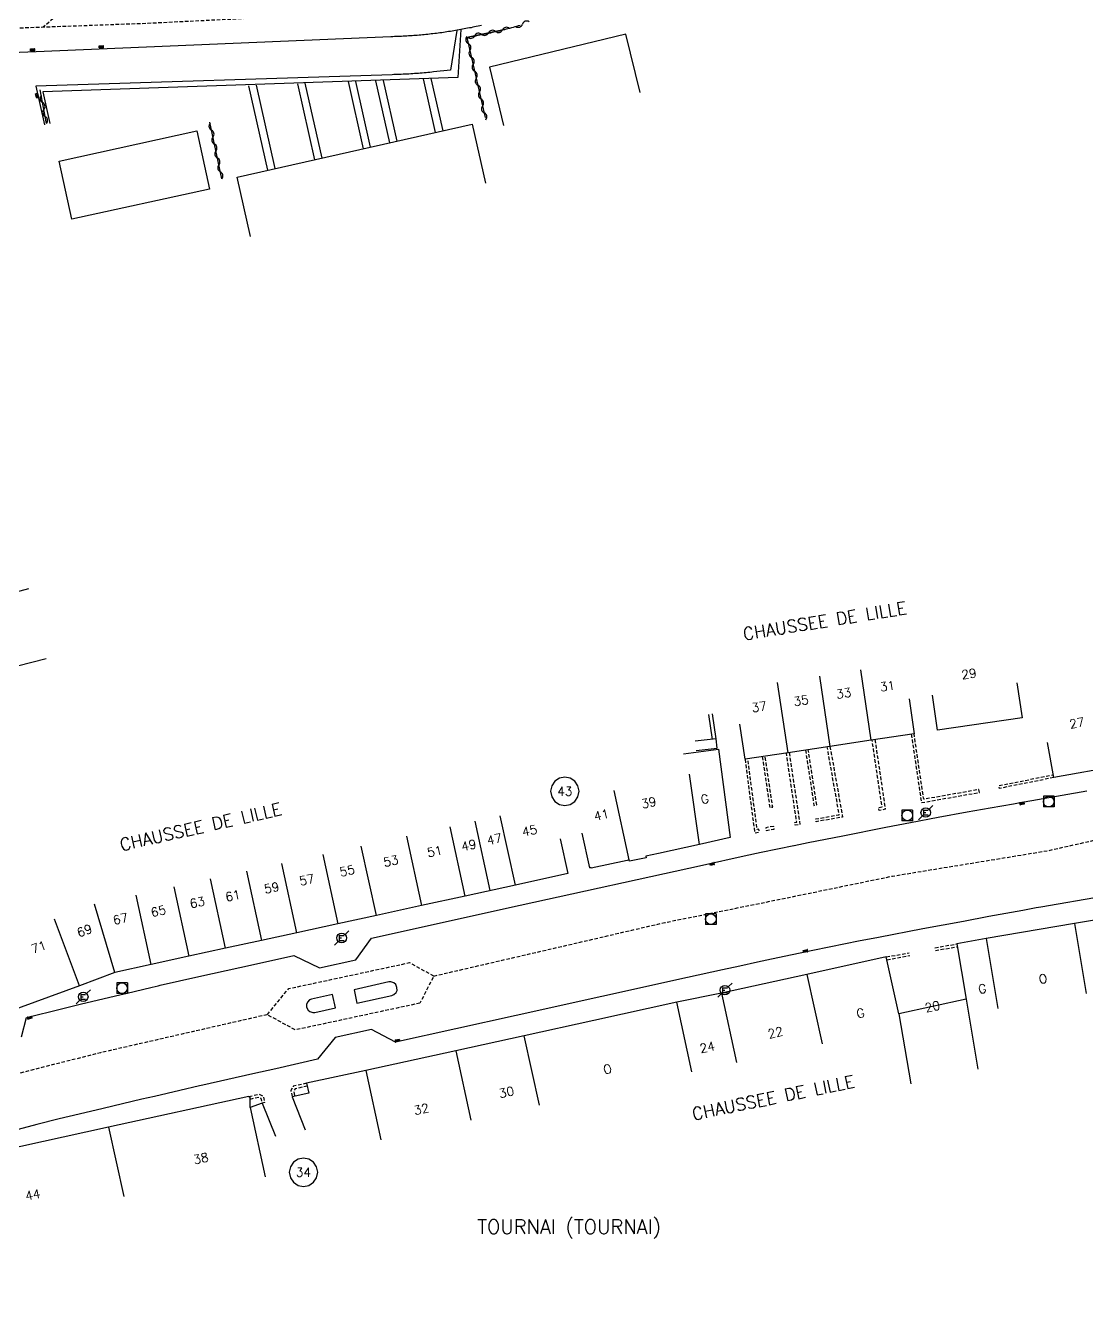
# Model space of a CAD drawing. Header units: millimetres. Extents: x 79000 to 80002, y 144000 to 145000.
# Drawn here: x 79449.1 to 79598.5, y 144226.5 to 144406.6 of the extents above; entities that cross this region are included whole.
import ezdxf
from ezdxf.enums import TextEntityAlignment as Align

# ---------------------------------------------------------------- set-up
doc = ezdxf.new("R2010")
doc.units = ezdxf.units.MM
doc.linetypes.add('DASHED', pattern=[0.75, 0.5, -0.25])
doc.layers.get('0').update_dxf_attribs({"linetype": 'CONTINUOUS'})
for name, color, linetype in [('W0001', 6, 'DASHED'), ('W0008', 7, 'CONTINUOUS'), ('W0017', 7, 'CONTINUOUS'), ('W0100', 7, 'CONTINUOUS'), ('W0112', 1, 'DASHED'), ('W0310', 3, 'CONTINUOUS'), ('W0322', 7, 'CONTINUOUS'), ('W0400', 7, 'CONTINUOUS'), ('W0420', 7, 'CONTINUOUS'), ('W0471', 7, 'CONTINUOUS'), ('W0980', 7, 'CONTINUOUS'), ('W0989', 7, 'CONTINUOUS'), ('W0991', 7, 'CONTINUOUS'), ('W1102', 7, 'CONTINUOUS')]:
    doc.layers.add(name, color=color, linetype=linetype)
doc.styles.get("Standard").update_dxf_attribs({"font": 'romans.shx', "width": 0.85})

# ---------------------------------------------------------------- blocks, each defined once
blk = doc.blocks.new('T420')
for p, q in [((0.75, 0.75), (-0.75, 0.75)), ((-0.75, 0.75), (-0.75, -0.75)), ((0.75, 0.75), (0.75, -0.75)), ((0.75, -0.75), (-0.75, -0.75))]:
    blk.add_line(p, q)
blk.add_ellipse((0, 0), major_axis=(-0.53, 0.53), ratio=1, start_param=3.926991, end_param=10.210176)
blk = doc.blocks.new('T471')
for p, q in [((-0.333334, 0.333334), (-0.333334, -0.333334)), ((-0.333334, 0.333334), (0.333334, 0.333334)), ((-0.333334, 0), (0, 0)), ((0.500001, 0.500001), (1.000002, 1.000002)), ((-0.500001, -0.500001), (-1.000002, -1.000002)), ((-0.333334, -0.333334), (0.333334, -0.333334))]:
    blk.add_line(p, q)
blk.add_ellipse((0, 0), major_axis=(0.471405, 0.471405), ratio=1, start_param=5.4977871438, end_param=11.780972451)
blk = doc.blocks.new('T400')
for p, q in [((-0.15, 0.3), (0.15, 0.3)), ((-0.15, -0.25), (-0.15, 0.3)), ((-0.15, 0.15), (0.15, 0.15)), ((-0.15, 0), (0.15, 0)), ((0.15, 0.3), (0.15, -0.25)), ((-0.15, -0.15), (0.15, -0.15)), ((-0.15, -0.25), (-0.15, -0.3)), ((-0.15, -0.3), (0.15, -0.3)), ((0.15, -0.3), (0.15, -0.25))]:
    blk.add_line(p, q)
blk = doc.blocks.new('t310o')
at = {"color": 0, "linetype": 'Continuous'}
for centre, start, end in [((-0.5, 0.38), 216.8699, 323.1304), ((0.5, -0.37), 36.8699, 143.1303)]:
    blk.add_arc(centre, 0.625, start, end, dxfattribs=at)

msp = doc.modelspace()

# ---------------------------------------------------------------- linework, layer by layer
at = {"layer": 'W0001', "flags": 128}
for points in [[(79487.73, 144672.3), (79488.18, 144668.14), (79489.57, 144661.9), (79491.22, 144656.95), (79494.01, 144650.46), (79497.17, 144643.68), (79514.29, 144607.08), (79522.29, 144589.86), (79538.58, 144554.87), (79548.62, 144532.86), (79552.5, 144523.52), (79556.65, 144511.58), (79560.17, 144498.38), (79561.83, 144488.16), (79562.66, 144478.72), (79562.75, 144470.06), (79562.09, 144463.11), (79560.52, 144456.07), (79558.71, 144450.34), (79555.05, 144442.67), (79551.39, 144436.85), (79546.26, 144430.27), (79541.64, 144425.48), (79535.15, 144420.15), (79531.51, 144417.75), (79526.07, 144414.74), (79520.9, 144412.47), (79515.11, 144410.68), (79506.39, 144409.02), (79497.25, 144408.43), (79466.29, 144406.89), (79415.07, 144405.02), (79390.29, 144404), (79341.39, 144401.97), (79331.74, 144403.07)], [(79483.11, 144267.3), (79459.63, 144261.94), (79437.07, 144256.24), (79426.35, 144253.38), (79413.65, 144250), (79398.32, 144244.22), (79388.73, 144238.91), (79378.91, 144235.12), (79377, 144248.37), (79376.16, 144257.95), (79373.8, 144302.04), (79373.57, 144305.03), (79374.06, 144308), (79374.89, 144310.13), (79376.42, 144312.09), (79378.87, 144313.59), (79382.1, 144314.65), (79386.59, 144315.66), (79421.99, 144324.44)], [(79506.57, 144272.74), (79539.13, 144280.28), (79553.26, 144283.13), (79571.21, 144286.82), (79593.09, 144290.4), (79609.62, 144294.1), (79621.77, 144296.05), (79635.31, 144297.79)]]:
    msp.add_lwpolyline(points, dxfattribs=at)
msp.add_lwpolyline([(79510.68, 144514.55), (79502.38, 144489.4), (79501.82, 144487.71), (79501.58, 144487.07), (79501.4, 144486.72), (79501.19, 144486.38), (79500.96, 144486.05), (79500.71, 144485.73), (79500.43, 144485.42), (79500.14, 144485.14), (79499.85, 144484.89), (79499.57, 144484.68), (79499.29, 144484.49), (79499.03, 144484.32), (79498.79, 144484.17), (79498.56, 144484.03, -0.000014), (79498.56, 144484.03), (79498.36, 144483.9), (79498.17, 144483.79), (79498.01, 144483.68), (79497.84, 144483.56), (79497.62, 144483.41), (79497.38, 144483.25), (79497.15, 144483.09), (79496.92, 144482.95), (79496.71, 144482.82, -0.000011), (79496.71, 144482.82), (79496.5, 144482.69), (79496.31, 144482.57), (79496.13, 144482.45), (79495.96, 144482.34), (79495.8, 144482.23), (79495.66, 144482.12), (79495.53, 144482.02), (79495.42, 144481.92), (79495.31, 144481.82), (79495.22, 144481.72), (79495.11, 144481.6), (79495.01, 144481.47), (79494.92, 144481.34), (79494.83, 144481.21), (79494.75, 144481.07), (79494.67, 144480.93), (79494.6, 144480.79), (79494.53, 144480.65), (79494.47, 144480.5), (79494.41, 144480.32), (79490.79, 144469.19), (79490.7, 144468.94), (79490.65, 144468.78), (79490.6, 144468.62), (79490.56, 144468.46), (79490.53, 144468.31), (79490.5, 144468.15), (79490.48, 144467.99), (79490.46, 144467.83), (79490.45, 144467.67), (79490.45, 144467.5), (79490.45, 144467.34), (79490.45, 144467.17), (79490.47, 144467), (79490.49, 144466.86), (79490.5, 144466.75), (79490.53, 144466.65), (79490.57, 144466.53), (79490.62, 144466.39), (79490.69, 144466.23), (79490.77, 144466.05), (79490.87, 144465.85), (79490.99, 144465.63), (79491.11, 144465.39), (79491.24, 144465.12), (79491.38, 144464.82), (79491.49, 144464.55), (79491.57, 144464.35), (79491.65, 144464.18), (79491.75, 144463.97), (79491.86, 144463.73), (79491.98, 144463.46), (79492.11, 144463.15), (79492.23, 144462.8), (79492.33, 144462.41), (79492.41, 144462.01), (79492.45, 144461.63), (79492.48, 144461.28), (79492.5, 144460.93), (79492.5, 144460.57), (79492.49, 144460.22), (79492.32, 144458.95), (79491.46, 144456.24), (79483.83, 144433.25), (79483.04, 144431.07), (79481.44, 144427.57), (79479.36, 144425.22), (79477.31, 144423.05), (79473.46, 144420.51), (79462.85, 144415.05), (79459.68, 144413.38), (79451.57, 144406.35)], format="xyb", dxfattribs=at)
msp.add_lwpolyline([(79504.63, 144268.92), (79487.07, 144265.15), (79483.11, 144267.3), (79486.14, 144270.97), (79503.18, 144274.63), (79506.57, 144272.74)], close=True, dxfattribs=at)
at = {"layer": 'W0008'}
msp.add_line((79510.37, 144406.03), (79509.95, 144399.26), dxfattribs=at)
at = {"layer": 'W0008', "flags": 128}
for points in [[(79513.3, 144406.6), (79513.06, 144406.55), (79512.82, 144406.5), (79512.57, 144406.45), (79512.33, 144406.4), (79512.09, 144406.35), (79511.84, 144406.3), (79511.6, 144406.26), (79511.35, 144406.21), (79511.11, 144406.16), (79510.86, 144406.12), (79510.62, 144406.07), (79510.37, 144406.03), (79510.13, 144405.98), (79509.89, 144405.94), (79509.64, 144405.9), (79509.4, 144405.86), (79509.15, 144405.81), (79508.91, 144405.78), (79508.67, 144405.74), (79508.42, 144405.7), (79508.18, 144405.66), (79507.93, 144405.63), (79507.69, 144405.59), (79507.44, 144405.56), (79507.2, 144405.53), (79506.95, 144405.5), (79506.71, 144405.47), (79506.46, 144405.44), (79506.22, 144405.41), (79505.97, 144405.38), (79505.73, 144405.35), (79505.48, 144405.33), (79505.23, 144405.3), (79504.99, 144405.28), (79504.74, 144405.26), (79504.5, 144405.24), (79504.25, 144405.22), (79504, 144405.2), (79503.76, 144405.18), (79503.51, 144405.16), (79503.26, 144405.14), (79503.02, 144405.13), (79502.77, 144405.11), (79502.52, 144405.1), (79502.28, 144405.09), (79502.03, 144405.08), (79501.78, 144405.07), (79501.54, 144405.06), (79501.29, 144405.05), (79501.04, 144405.04), (79500.79, 144405.03), (79500.55, 144405.03), (79450.56, 144402.91), (79414.37, 144401.42)], [(79518.73, 144406.61), (79518.48, 144406.54), (79518.24, 144406.47), (79518, 144406.4), (79517.75, 144406.33), (79517.51, 144406.26), (79517.26, 144406.2), (79517.01, 144406.13), (79516.77, 144406.07), (79516.52, 144406.01), (79516.28, 144405.95), (79516.03, 144405.89), (79515.79, 144405.83), (79515.54, 144405.77), (79515.29, 144405.71), (79515.05, 144405.65), (79514.8, 144405.6), (79514.55, 144405.54), (79514.31, 144405.49), (79514.06, 144405.44), (79513.81, 144405.38), (79513.57, 144405.33), (79513.32, 144405.28), (79513.07, 144405.23), (79512.83, 144405.18), (79512.58, 144405.13), (79512.33, 144405.08), (79512.09, 144405.04), (79511.84, 144404.99), (79511.59, 144404.94), (79511.35, 144404.89), (79511.25, 144404.88)], [(79509.81, 144405.91), (79508.94, 144400.33), (79506.56, 144400.06), (79506.29, 144400.04), (79506.02, 144400.01), (79505.75, 144399.98), (79505.49, 144399.96), (79505.22, 144399.93), (79504.95, 144399.91), (79504.68, 144399.89), (79504.42, 144399.86), (79504.15, 144399.84), (79503.88, 144399.83), (79503.61, 144399.81), (79503.34, 144399.79), (79503.08, 144399.77), (79502.81, 144399.76), (79502.54, 144399.75), (79502.27, 144399.73), (79502, 144399.72), (79501.73, 144399.71), (79501.46, 144399.7), (79501.2, 144399.69), (79500.93, 144399.69), (79500.72, 144399.68), (79450.52, 144398.04), (79451.72, 144392.64)], [(79509.95, 144399.26), (79451.52, 144397.26), (79452.51, 144392.82)], [(79448.52, 144264.2), (79449.2, 144266.92), (79454.11, 144268.13), (79456.78, 144268.77), (79462.54, 144270.14), (79463.19, 144270.29), (79466.91, 144271.18), (79467.73, 144271.38), (79468.04, 144271.45), (79473.48, 144272.66), (79479.24, 144273.95), (79482.01, 144274.57), (79486.86, 144275.65), (79490.47, 144273.88), (79495.6, 144275.02), (79497.78, 144278.08), (79518.75, 144282.71), (79544.42, 144288.37), (79550.29, 144289.67), (79552.68, 144290.17), (79557.28, 144291.13), (79557.33, 144291.14), (79559.3, 144291.53), (79564.21, 144292.5), (79570.25, 144293.69), (79573.72, 144294.36), (79577.64, 144295.11), (79581.73, 144295.85), (79584.95, 144296.42), (79588.25, 144297.01), (79588.97, 144297.14), (79598.59, 144298.82)], [(79600.78, 144283.96), (79592.1, 144282.45), (79591.42, 144282.33), (79589.54, 144281.98), (79584.78, 144281.11), (79581.2, 144280.44), (79575.49, 144279.37), (79569.23, 144278.19), (79566.39, 144277.63), (79564.58, 144277.27), (79559.99, 144276.33), (79554.13, 144275.11), (79552.19, 144274.69), (79549.7, 144274.14), (79547.24, 144273.6), (79542.32, 144272.53), (79518.19, 144267.17), (79501.18, 144263.43), (79497.78, 144265.23), (79492.68, 144264.1), (79490.2, 144261.03), (79484.32, 144259.69), (79481.07, 144258.95), (79474.05, 144257.37), (79473.59, 144257.27), (79470.79, 144256.62), (79467.24, 144255.79), (79465.46, 144255.38), (79460, 144254.09), (79456.63, 144253.29), (79453.79, 144252.62), (79450.65, 144251.84), (79446.6, 144250.76)]]:
    msp.add_lwpolyline(points, dxfattribs=at)
for points in [[(79495.76, 144268.94), (79500.66, 144270.01), (79500.94, 144270.13), (79501.27, 144270.43), (79501.4, 144270.72), (79501.39, 144271.15), (79501.22, 144271.55), (79500.97, 144271.77), (79500.54, 144271.92), (79500.25, 144271.92), (79495.35, 144270.82)], [(79492.32, 144270.14), (79489.33, 144269.49), (79489.07, 144269.37), (79488.77, 144269.04), (79488.65, 144268.74), (79488.67, 144268.34), (79488.86, 144267.94), (79489.12, 144267.73), (79489.53, 144267.61), (79489.81, 144267.62), (79492.71, 144268.28)]]:
    msp.add_lwpolyline(points, close=True, dxfattribs=at)
at = {"layer": 'W0017'}
for p, q in [((79505.08, 144399.11), (79506.78, 144391.53)), ((79506.18, 144399.14), (79507.84, 144391.76)), ((79480.49, 144398.13), (79483.16, 144386.22)), ((79481.57, 144398.18), (79484.2, 144386.46)), ((79487.38, 144398.4), (79489.78, 144387.71)), ((79488.43, 144398.47), (79490.8, 144387.94)), ((79494.5, 144398.7), (79496.62, 144389.25)), ((79495.54, 144398.73), (79497.62, 144389.47)), ((79498.38, 144398.82), (79500.34, 144390.08)), ((79499.43, 144398.88), (79501.36, 144390.31))]:
    msp.add_line(p, q, dxfattribs=at)
at = {"layer": 'W0100', "flags": 128}
for points in [[(79535.64, 144397.15), (79533.64, 144405.38), (79514.43, 144400.72), (79516.41, 144392.54)], [(79480.77, 144376.88), (79478.88, 144385.26), (79512, 144392.7), (79513.86, 144384.39)], [(79588.73, 144314.05), (79589.45, 144309.1), (79577.56, 144307.37), (79576.84, 144312.32)], [(79631.26, 144312.55), (79632.15, 144307.63), (79615.83, 144304.69), (79615.84, 144304.6), (79611.87, 144303.88), (79602.9, 144302.29), (79593.91, 144300.69), (79593.04, 144305.61)], [(79573.53, 144311.8), (79574.26, 144306.85), (79568.2, 144305.96), (79562.39, 144305.09), (79556.5, 144304.18), (79550.42, 144303.27), (79549.68, 144308.22)], [(79543.52, 144304.49), (79546.5, 144304.82), (79546.36, 144306.15), (79543.38, 144305.82)], [(79541.75, 144304.03), (79546.71, 144304.68), (79548.34, 144292.27), (79544.03, 144291.25), (79538.22, 144290.01), (79536.44, 144289.63), (79536.48, 144289.41), (79534.14, 144288.91), (79534.1, 144289.09), (79533.84, 144289.03), (79528.73, 144287.92), (79528.7, 144288.02), (79528.54, 144287.99), (79528.7, 144288.02)], [(79528.54, 144287.99), (79527.48, 144292.87)], [(79524.39, 144292.05), (79525.46, 144287.17), (79518.07, 144285.54), (79511.01, 144284), (79504.85, 144282.67), (79498.51, 144281.28), (79493.07, 144280.1), (79487.29, 144278.83), (79482.31, 144277.76), (79477.22, 144276.66), (79472.08, 144275.54), (79466.77, 144274.38), (79461.65, 144273.26), (79456.66, 144271.36), (79444.04, 144266.74), (79442.91, 144271.11), (79442.59, 144271.03), (79441.63, 144275.56), (79441.47, 144275.52), (79440.22, 144280.53), (79445.07, 144281.74)], [(79604.18, 144281.36), (79596.83, 144280.12), (79584.38, 144278.01), (79580.28, 144277.26), (79581.56, 144269.47), (79581.56, 144269.47), (79572.09, 144267.41), (79570.33, 144275.43), (79559.13, 144272.98), (79547.12, 144270.35), (79540.82, 144269.05), (79529.13, 144266.48), (79519.33, 144264.34), (79509.67, 144262.21), (79497, 144259.44), (79488.67, 144257.64), (79488.67, 144257.64), (79488.97, 144256.25), (79486.61, 144255.74), (79488.47, 144251.09)], [(79482.73, 144254.94), (79482.42, 144254.84), (79480.69, 144254.22), (79480.69, 144255.67), (79480.55, 144255.69), (79480.52, 144255.79), (79460.75, 144251.46), (79436, 144246.01), (79424.12, 144241.71), (79418.75, 144239.78), (79412.98, 144237.69), (79407.46, 144235.68), (79401.67, 144233.56), (79397.48, 144232.03), (79387.1, 144228.34), (79381.89, 144226.49)], [(79482.42, 144254.84), (79484.29, 144250.19)]]:
    msp.add_lwpolyline(points, dxfattribs=at)
msp.add_lwpolyline([(79455.6, 144379.35), (79453.82, 144387.52), (79473.21, 144391.76), (79474.99, 144383.56), (79455.6, 144379.35)], close=True, dxfattribs=at)
at = {"layer": 'W0112', "flags": 128}
for points in [[(79568.72, 144306.03), (79570.18, 144296.22), (79570.18, 144296.22), (79569.31, 144296.07), (79569.24, 144296.47), (79569.72, 144296.55), (79568.33, 144305.97)], [(79573.84, 144306.79), (79575.27, 144297.16), (79583.45, 144298.6), (79583.38, 144299), (79575.6, 144297.63), (79574.24, 144306.85)], [(79552.85, 144303.64), (79553.92, 144296.47), (79554.32, 144296.53), (79553.25, 144303.7)], [(79556.64, 144304.2), (79558.16, 144294.07), (79557.51, 144293.97), (79557.45, 144294.36), (79557.7, 144294.4), (79556.25, 144304.15)], [(79558.94, 144304.56), (79560.14, 144296.78), (79560.53, 144296.84), (79559.33, 144304.62)], [(79562.39, 144305.09), (79564.16, 144295.13), (79560.44, 144294.47), (79560.37, 144294.87), (79563.7, 144295.45), (79562, 144305.02)], [(79550.42, 144303.27), (79551.78, 144292.91), (79552.42, 144293.02), (79552.35, 144293.42), (79552.13, 144293.38), (79550.82, 144303.33)], [(79593.91, 144300.69), (79586.26, 144299.16), (79586.18, 144299.56), (79593.83, 144301.08)], [(79577.17, 144276.73), (79580.28, 144277.26)], [(79577.24, 144276.34), (79580.34, 144276.87)], [(79570.33, 144275.43), (79573.54, 144276.02)], [(79570.41, 144275.04), (79573.62, 144275.63)], [(79488.67, 144257.64), (79486.79, 144257.21), (79486.43, 144256.6), (79486.63, 144255.75)], [(79488.76, 144257.25), (79487.05, 144256.86), (79486.85, 144256.53), (79487, 144255.83)], [(79480.52, 144255.79), (79481.98, 144256.1), (79482.58, 144255.78), (79482.73, 144254.94)], [(79480.69, 144255.42), (79481.92, 144255.68), (79482.22, 144255.52), (79482.34, 144254.81)]]:
    msp.add_lwpolyline(points, dxfattribs=at)
msp.add_lwpolyline([(79554.47, 144293.82), (79553.35, 144293.62), (79553.42, 144293.23), (79554.54, 144293.43)], close=True, dxfattribs=at)
at = {"layer": 'W0310', "flags": 128}
for points in [[(79517.23, 144406.2), (79511.24, 144404.92), (79513.82, 144393.65)], [(79452.01, 144392.81), (79451.14, 144397.56)], [(79476.72, 144385.02), (79475.03, 144392.97)], [(79545.86, 144306.07), (79545.34, 144309.59)]]:
    msp.add_lwpolyline(points, dxfattribs=at)
at = {"layer": 'W0322', "flags": 128}
for points in [[(79449.47, 144327.26), (79428.76, 144321.74), (79430.97, 144313.31)], [(79451.96, 144317.4), (79431.16, 144312.12), (79435.76, 144294.24), (79436.79, 144292.56), (79439.08, 144284.82), (79440.22, 144280.53)], [(79546.36, 144306.15), (79545.83, 144309.67)]]:
    msp.add_lwpolyline(points, dxfattribs=at)
at = {"layer": 'W1102', "flags": 128}
for points in [[(79560.9, 144314.98), (79562.39, 144305.09)], [(79568.2, 144305.96), (79566.74, 144315.85)], [(79556.5, 144304.18), (79555, 144314.07)], [(79544.03, 144291.25), (79542.62, 144301.16)], [(79534.1, 144289.09), (79531.97, 144298.86)], [(79514.54, 144284.77), (79512.4, 144294.54)], [(79518.07, 144285.54), (79515.93, 144295.31)], [(79511.01, 144284), (79508.89, 144293.77)], [(79498.51, 144281.28), (79496.37, 144291.05)], [(79502.72, 144292.44), (79504.85, 144282.67)], [(79490.94, 144289.87), (79493.07, 144280.1)], [(79480.2, 144287.53), (79482.31, 144277.76)], [(79487.29, 144278.83), (79485.16, 144288.6)], [(79477.22, 144276.66), (79475.1, 144286.43)], [(79466.77, 144274.38), (79464.64, 144284.15)], [(79469.95, 144285.31), (79472.08, 144275.54)], [(79461.65, 144273.26), (79458.79, 144282.87)], [(79456.66, 144271.36), (79453.16, 144280.73)], [(79596.83, 144280.12), (79598.49, 144270.26)], [(79584.38, 144278.01), (79586.05, 144268.15)], [(79559.13, 144272.98), (79561.27, 144263.21)], [(79547.1, 144270.35), (79549.2, 144260.57)], [(79581.56, 144269.47), (79583.23, 144259.61)], [(79542.91, 144259.27), (79540.82, 144269.05)], [(79572.09, 144267.41), (79573.76, 144257.55)], [(79521.48, 144254.57), (79519.33, 144264.34)], [(79509.67, 144262.21), (79511.82, 144252.44)], [(79497, 144259.44), (79499.13, 144249.67)], [(79480.69, 144254.22), (79482.84, 144244.45)], [(79460.75, 144251.46), (79462.9, 144241.69)]]:
    msp.add_lwpolyline(points, dxfattribs=at)
for points in [[(79527.04, 144298.76), (79526.89, 144299.52), (79526.46, 144300.17), (79525.81, 144300.61), (79525.04, 144300.76), (79524.28, 144300.61), (79523.63, 144300.17), (79523.19, 144299.52), (79523.04, 144298.76), (79523.19, 144297.99), (79523.63, 144297.34), (79524.28, 144296.91), (79525.04, 144296.76), (79525.81, 144296.91), (79526.46, 144297.34), (79526.89, 144297.99)], [(79490.22, 144245.11), (79490.07, 144245.88), (79489.64, 144246.52), (79488.99, 144246.96), (79488.22, 144247.11), (79487.46, 144246.96), (79486.81, 144246.52), (79486.37, 144245.88), (79486.22, 144245.11), (79486.37, 144244.34), (79486.81, 144243.7), (79487.46, 144243.26), (79488.22, 144243.11), (79488.99, 144243.26), (79489.64, 144243.7), (79490.07, 144244.34)]]:
    msp.add_lwpolyline(points, close=True, dxfattribs=at)

# ---------------------------------------------------------------- block references
at = {"layer": 'W0310'}
for p, rotation in [((79516.25, 144405.99), 192.0694063732989), ((79519.07, 144406.8), 199.8907979345525), ((79511.44, 144404.06), 282.8763719419655), ((79512.34, 144405.16), 192.0694063732989), ((79514.29, 144405.58), 192.0694063732989), ((79511.89, 144402.11), 282.8763719419655), ((79512.33, 144400.16), 282.8763719419655), ((79512.78, 144398.21), 282.8763719419655), ((79513.22, 144396.26), 282.8763719419655), ((79451.47, 144395.76), 100.4488853497579), ((79451.83, 144393.8), 100.4488853497579), ((79513.67, 144394.31), 282.8763719419655), ((79475.27, 144391.87), 101.9724249336786), ((79475.68, 144389.91), 101.9724249336786), ((79476.1, 144387.96), 101.9724249336786), ((79476.51, 144386), 101.9724249336786)]:
    msp.add_blockref('t310o', p, dxfattribs=dict(at, rotation=rotation))
at = {"layer": 'W0400'}
for p, rotation in [((79450.06, 144403.19), 90), ((79459.73, 144403.61), 90), ((79450.7, 144396.73), 13.76272173126146), ((79589.43, 144297.06), 279.9412829329604), ((79545.8, 144288.53), 102.2978630819694), ((79558.95, 144276.26), 101.4597225669679), ((79449.63, 144266.88), 283.8377122827513), ((79501.46, 144263.65), 282.3840508179435)]:
    msp.add_blockref('T400', p, dxfattribs=dict(at, rotation=rotation))
at = {"layer": 'W0420'}
for p in [(79593.21, 144297.3), (79573.28, 144295.36), (79545.6, 144280.75), (79462.66, 144271.03)]:
    msp.add_blockref('T420', p, dxfattribs=at)
at = {"layer": 'W0471'}
for p in [(79575.88, 144295.76), (79493.6, 144278.1), (79547.6, 144270.76), (79457.2, 144269.82)]:
    msp.add_blockref('T471', p, dxfattribs=at)

# ---------------------------------------------------------------- texts
at = {"layer": 'W0980'}
msp.add_text('TOURNAI (TOURNAI)', height=2, dxfattribs=at).set_placement((79525.64, 144237.3), align=Align.MIDDLE)
at = {"layer": 'W0989'}
for rotation, p in [(9.2898, (79561.65, 144322.76)), (12.8594, (79473.74, 144293.77)), (11.6208, (79554.4, 144255.62))]:
    msp.add_text('CHAUSSEE DE LILLE', height=1.75, rotation=rotation, dxfattribs=at).set_placement(p, align=Align.MIDDLE)
at = {"layer": 'W0991'}
for s, rotation, p in [('29', 8.5901, (79581.97, 144315.3)), ('33', 8.5901, (79564.32, 144312.56)), ('31', 8.5901, (79570.49, 144313.58)), ('37', 8.5901, (79552.42, 144310.65)), ('35', 8.5901, (79558.32, 144311.53)), ('27', 10.0755, (79597.18, 144308.38)), ('G', 12.1819, (79544.75, 144297.67)), ('39', 12.1819, (79536.87, 144297.16)), ('41', 12.1819, (79530.19, 144295.44)), ('47', 12.1819, (79515.11, 144292.02)), ('45', 12.1819, (79520.08, 144293.22)), ('51', 12.1819, (79506.71, 144290.31)), ('49', 12.1819, (79511.51, 144291.16)), ('53', 12.1819, (79500.54, 144288.94)), ('55', 12.1819, (79494.37, 144287.57)), ('59', 12.1819, (79483.74, 144285.17)), ('57', 12.3743, (79488.69, 144286.3)), ('63', 12.3788, (79473.26, 144283.11)), ('61', 12.1819, (79478.28, 144284.05)), ('65', 12.3788, (79467.78, 144281.88)), ('67', 12.3788, (79462.44, 144280.79)), ('69', 20.1433, (79457.37, 144279.14)), ('71', 20.1433, (79450.93, 144276.82)), ('O', 9.6073, (79592.39, 144272.35)), ('G', 9.5992, (79583.85, 144270.94)), ('G', 12.345, (79566.69, 144267.51)), ('20', 12.2862, (79576.82, 144268.44)), ('22', 12.345, (79554.7, 144264.77)), ('24', 12.345, (79545.1, 144262.72)), ('O', 12.345, (79531.05, 144259.63)), ('30', 12.345, (79516.82, 144256.38)), ('32', 12.345, (79504.83, 144253.99)), ('38', 12.4107, (79473.76, 144247.06)), ('44', 12.4107, (79450.1, 144241.94))]:
    msp.add_text(s, height=1.25, rotation=rotation, dxfattribs=at).set_placement(p, align=Align.MIDDLE)
for s, p in [('43', (79525.04, 144298.76)), ('34', (79488.22, 144245.11))]:
    msp.add_text(s, height=1.25, dxfattribs=at).set_placement(p, align=Align.MIDDLE)

doc.saveas('drawing.dxf')
